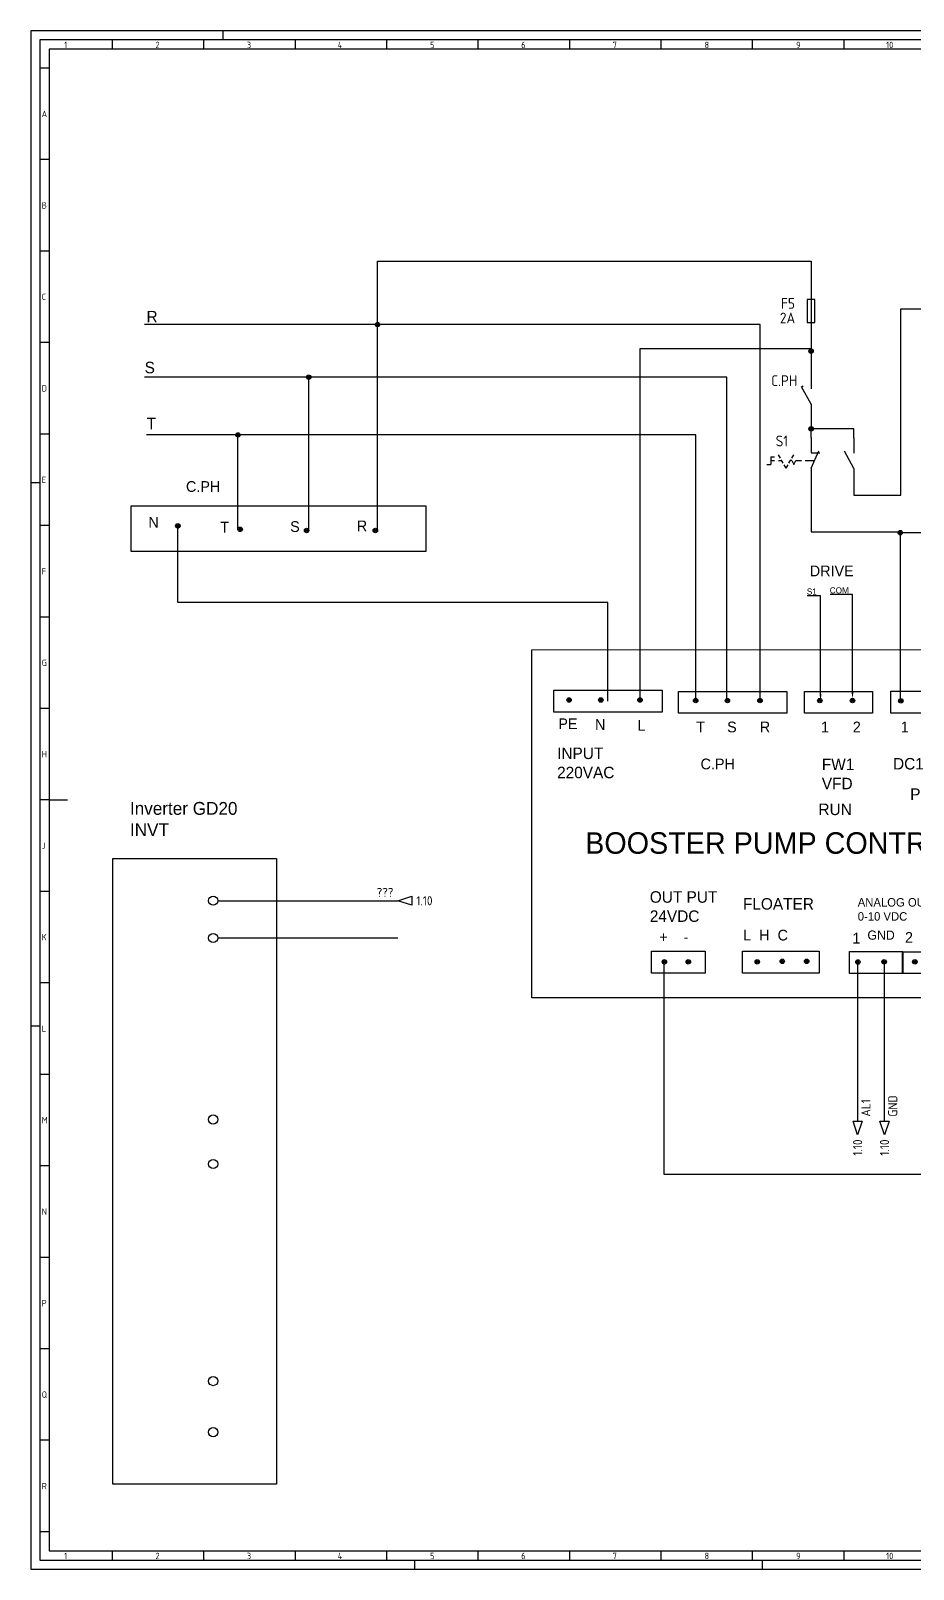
# Model space of a CAD drawing. Extents: x 0 to 1189, y 5 to 846.
# Drawn here: x 0 to 482, y 5 to 846 of the extents above; entities that cross this region are included whole.
import ezdxf
from ezdxf import colors
from ezdxf.entities.mleader import LeaderData, LeaderLine
from ezdxf.enums import TextEntityAlignment as Align
from ezdxf.math import Vec2, Vec3

# ---------------------------------------------------------------- set-up
doc = ezdxf.new("R2010")
doc.units = 0
doc.header["$LTSCALE"] = 12
for name, color, linetype in [('035', 5, 'Continuous'), ('07', 7, 'Continuous'), ('DESC', 1, 'Continuous'), ('RED_2.5mm^2', 1, 'Continuous'), ('SYMS', 7, 'Continuous'), ('TAGS', 51, 'Continuous'), ('WIREREF_DEST', 61, 'Continuous'), ('XREF', 7, 'Continuous')]:
    doc.layers.add(name, color=color, linetype=linetype)
doc.styles.add('ISO Proportional', font='isocp.shx')
doc.styles.add('WD_IEC', font='isocp2.shx', dxfattribs={"width": 0.9, "height": 4})

# ---------------------------------------------------------------- blocks, each defined once
blk = doc.blocks.new('IEC_border_a0')
at = {"layer": '035', "color": 0}
for p, q in [((0, 841), (0, 0)), ((1189, 841), (0, 841)), ((44.5, 836), (44.5, 831)), ((94.5, 836), (94.5, 831)), ((105, 841), (105, 836)), ((144.5, 836), (144.5, 831)), ((194.5, 836), (194.5, 831)), ((244.5, 836), (244.5, 831)), ((294.5, 836), (294.5, 831)), ((344.5, 836), (344.5, 831)), ((394.5, 836), (394.5, 831)), ((444.5, 836), (444.5, 831)), ((9.98, 820.54), (5, 820.54)), ((9.98, 770.54), (5, 770.54)), ((9.98, 720.54), (5, 720.54)), ((9.98, 670.54), (5, 670.54)), ((9.98, 620.54), (5, 620.54)), ((0, 594), (5, 594)), ((10, 570.5), (5.02, 570.5)), ((10, 520.5), (5, 520.5)), ((10, 470.5), (5.02, 470.5)), ((10, 420.5), (5.02, 420.5)), ((10, 370.5), (5.02, 370.5)), ((10, 320.5), (5.02, 320.5)), ((0, 297), (5, 297)), ((10.02, 270.46), (5.03, 270.46)), ((10.02, 220.46), (5.03, 220.46)), ((10.02, 170.46), (5.03, 170.46)), ((10.02, 120.46), (5.03, 120.46)), ((10.02, 70.46), (5.03, 70.46)), ((10.03, 20.42), (5.05, 20.42)), ((44.5, 10), (44.5, 5)), ((94.5, 10), (94.5, 5)), ((144.5, 10), (144.5, 5)), ((194.5, 10), (194.5, 5)), ((244.5, 10), (244.5, 5)), ((294.5, 10), (294.5, 5)), ((344.5, 10), (344.5, 5)), ((394.5, 10), (394.5, 5)), ((444.5, 10), (444.5, 5)), ((0, 0), (1189, 0)), ((210, 0), (210, 5)), ((400, 0), (400, 5))]:
    blk.add_line(p, q, dxfattribs=at)
blk.add_lwpolyline([(10, 10), (1179, 10), (1179, 831), (10, 831)], close=True, dxfattribs=at)
at = {"layer": '07', "color": 0}
blk.add_line((10, 420.5), (20, 420.5), dxfattribs=at)
blk.add_lwpolyline([(5, 5), (1184, 5), (1184, 836), (5, 836)], close=True, dxfattribs=at)
at = {"layer": '035', "color": 0, "style": 'ISO Proportional'}
for s, p in [('1', (18.31, 831.5)), ('2', (68.23, 831.5)), ('3', (118.18, 831.5)), ('4', (167.88, 831.5)), ('5', (218.34, 831.5)), ('6', (268.19, 831.5)), ('7', (318.17, 831.5)), ('8', (368.42, 831.5)), ('9', (418.46, 831.5)), ('10', (467.72, 831.5)), ('A', (6, 793.79)), ('B', (6, 743.79)), ('C', (6, 693.79)), ('D', (6, 643.79)), ('E', (6.02, 593.75)), ('F', (6.02, 543.75)), ('G', (6.02, 493.75)), ('H', (6.02, 443.75)), ('J', (6.02, 393.75)), ('K', (6.02, 343.75)), ('L', (6.03, 293.72)), ('M', (6.03, 243.72)), ('N', (6.03, 193.72)), ('P', (6.03, 143.72)), ('Q', (6.03, 93.72)), ('R', (6.05, 43.68)), ('1', (18.31, 5.5)), ('2', (68.23, 5.5)), ('3', (118.18, 5.5)), ('4', (167.88, 5.5)), ('5', (218.34, 5.5)), ('6', (268.19, 5.5)), ('7', (318.17, 5.5)), ('8', (368.42, 5.5)), ('9', (418.46, 5.5)), ('10', (467.72, 5.5))]:
    blk.add_text(s, height=3.5, dxfattribs=at).set_placement(p)
blk = doc.blocks.new('WDDOT')
for radius in [0.72, 0.449, 0.223]:
    blk.add_circle((0, 0), radius)
blk = doc.blocks.new('Booster Pump')
at = {"layer": 'RED_2.5mm^2', "color": 0}
for points in [[(0, 0), (633.4, 0.1), (633.4, -226.7), (0, -226.8)], [(14.3, -26.4), (84.9, -26.4), (84.9, -40.6), (14.3, -40.6)], [(95.6, -27.1), (166.2, -27.1), (166.2, -41.4), (95.6, -41.4)], [(177.7, -27.1), (222, -27.1), (222, -41.4), (177.7, -41.4)], [(233.9, -27), (304.5, -27), (304.5, -41.3), (233.9, -41.3)], [(317.9, -26.4), (388.5, -26.4), (388.5, -40.6), (317.9, -40.6)], [(403.5, -26.4), (474.1, -26.4), (474.1, -40.6), (403.5, -40.6)], [(487.9, -26.6), (558.5, -26.6), (558.5, -40.8), (487.9, -40.8)], [(573.3, -27.1), (617.6, -27.1), (617.6, -41.4), (573.3, -41.4)], [(78, -196.4), (112.9, -196.4), (112.9, -210.6), (78, -210.6)], [(137.4, -196.4), (187.2, -196.4), (187.2, -210.6), (137.4, -210.6)], [(207, -196.6), (241.8, -196.6), (241.8, -210.9), (207, -210.9)], [(241.6, -196.7), (276.5, -196.7), (276.5, -210.9), (241.6, -210.9)], [(293, -196.4), (345.8, -196.4), (345.8, -210.6), (293, -210.6)], [(365.9, -196.4), (524.1, -196.5), (524.1, -210.7), (365.9, -210.6)]]:
    blk.add_lwpolyline(points, close=True, dxfattribs=at)
at = {"layer": 'SYMS', "color": 0, "xscale": 2, "yscale": 2, "zscale": 2}
for p in [(339.4, -31.5), (24.3, -32.7), (45, -32.7), (70.5, -32.7), (106.8, -33.1), (127.5, -33.1), (148.7, -33.1), (187.7, -33.1), (209, -33.1), (240.5, -33.3), (257, -32.8), (282.8, -32.8), (299.3, -32.8), (324.8, -32.4), (366.8, -31.9), (383.3, -32.4), (409.6, -32.8), (426.1, -32.4), (452.2, -32.4), (469.4, -32.4), (493.9, -32.4), (509.4, -32.4), (538.9, -32.4), (553.8, -32.4), (581.7, -32.8), (604.8, -33.3), (86.4, -203.3), (102, -203.3), (146.9, -203.3), (163.2, -203), (179.1, -203), (212.5, -203.4), (229.6, -203.3), (249.6, -203.3), (269.6, -203.3), (301.9, -203.3), (318.5, -203.3), (336, -203.3), (377.9, -203.3), (393.9, -203.3), (409.7, -203.3), (425.5, -203.3), (442.8, -203.3), (459.5, -202.9), (476.8, -202.9), (493.9, -202.9), (510.4, -202.9), (549.6, -202.9), (573.1, -202.9)]:
    blk.add_blockref('WDDOT', p, dxfattribs=at)
at = {"layer": 'RED_2.5mm^2', "color": 0, "attachment_point": 1}
for s, width, heights, insert, char_height in [('\\pxt6;INPUT\\P220VAC', 52.297, [0], (16.5, -63.7), 7.5), ('MFO1', 36.967, [0], (445.4, -70), 7.5), ('MFO2', 36.967, [0], (489.9, -70.1), 7.5), ('MFO3', 36.967, [0], (535.8, -69.5), 7.5), ('C.PH', 36.967, [0], (110, -70.9), 7), ('FW1\\PVFD', 36.967, [0], (189, -70.9), 7.5), ('DC1', 36.967, [0], (235.4, -70.5), 7.5), ('MC1', 36.967, [0], (280, -71), 7.5), ('DC2', 36.967, [0], (321.2, -71), 7), ('MC2', 36.967, [0], (366.5, -70.9), 7.5), ('DC3', 36.967, [0], (407.4, -71.8), 7.5), ('MFO4', 36.967, [0], (594.7, -70.9), 7.5), ('PUMP2', 36.967, [0], (341.5, -88.7), 7.5), ('ALARM', 36.967, [0], (537.2, -87.1), 7.5), ('FAN', 36.967, [0], (596.5, -87.9), 7.5), ('RUN', 36.967, [0], (186.8, -100.2), 7.5), ('PUMP1', 36.967, [0], (246.6, -90.3), 7.5), ('OUT PUT\\P24VDC', 152.091, [45.2], (76.9, -157.3), 7.5), ('FLOATER', 36.967, [0], (137.6, -161.8), 7.5), ('ANALOG OUTPUT\\P0-10 VDC', 101.142, [43.9], (212.4, -161.8), 5.5), ('Transmiter', 71.668, [8.43], (288.5, -164.8), 7.5)]:
    blk.add_mtext_dynamic_manual_height_columns(s, width=width, gutter_width=35, heights=heights, dxfattribs=dict(at, insert=insert, char_height=char_height))
at = {"layer": 'SYMS', "color": 0, "attachment_point": 1}
for s, width, heights, insert, char_height in [('PE', 32.957, [0], (17.3, -44.7), 7), ('N', 12.757, [0], (41.2, -45.2), 7), ('L', 12.757, [0], (68.9, -45.8), 7), ('T', 12.757, [0], (107.1, -46.8), 7), ('S', 12.757, [0], (127.3, -46.8), 7), ('R', 12.757, [0], (148.6, -46.8), 7), ('1', 12.757, [0], (188.5, -46.8), 7), ('2', 12.757, [0], (209.2, -46.8), 7), ('1', 12.757, [0], (240.5, -46.8), 7), ('2', 12.757, [0], (257, -47.4), 7), ('1', 12.757, [0], (283.3, -47.4), 7), ('2', 12.757, [0], (299.8, -47.4), 7), ('1', 12.757, [0], (323.7, -47.4), 7), ('2', 12.757, [0], (338.6, -47.4), 7), ('1', 12.757, [0], (367.3, -47.4), 7), ('2', 12.757, [0], (383.8, -47.4), 7), ('1', 12.757, [0], (409.8, -47.4), 7), ('2', 12.757, [0], (426.8, -47.9), 7), ('1', 12.757, [0], (451.8, -47.9), 7), ('2', 12.757, [0], (470.4, -47.9), 7), ('1', 12.757, [0], (493.8, -47.9), 7), ('2', 12.757, [0], (509.2, -47.4), 7), ('1', 12.757, [0], (538.5, -47.4), 7), ('2', 12.757, [0], (553.9, -47.4), 7), ('1', 12.757, [0], (581.5, -47.4), 7), ('2', 12.757, [0], (604.4, -47.4), 7), ('BOOSTER PUMP CONTROLER', 351.199, [13.2], (34.8, -118.9), 14), ('\\W1;PS', 18.737, [0], (453.6, -156.7), 7.5), ('\\W1;EMG', 18.737, [0], (500.8, -157.2), 7.5), ('+', 16.197, [0], (83.2, -183.6), 7), ('-', 16.197, [0], (98.9, -183.6), 7), ('L  H  C', 50.416, [7], (137.8, -182.4), 7), ('1', 12.297, [0], (208.9, -184.4), 7), ('GND', 18.737, [0], (218.7, -182.9), 6), ('2', 9.837, [0], (243.2, -183.9), 7), ('GND', 18.737, [0], (258.3, -183.4), 6), ('GND', 18.737, [0], (291, -183.7), 6), ('I', 12.297, [0], (316.9, -184.4), 7), ('V', 12.297, [0], (333.8, -184.4), 7)]:
    blk.add_mtext_dynamic_manual_height_columns(s, width=width, gutter_width=35, heights=heights, dxfattribs=dict(at, insert=insert, char_height=char_height))
at = {"layer": 'SYMS', "color": 0, "attachment_point": 1, "rotation": 269.9448}
for s, width, heights, insert, char_height in [('M2.3 Drive Fualt', 105.239, [10.4], (379.8, -122), 5), ('\\W1;RS485', 32.568, [0], (564.3, -131.7), 7.5), ('\\W1;PR1', 32.568, [0], (396.9, -173.6), 7.5), ('\\W1;PR2', 32.568, [0], (411.7, -173.1), 7.5), ('\\W1;PR3', 32.568, [0], (427.8, -173.1), 7.5), ('\\W1;PR4', 32.568, [0], (445, -173.1), 7.5), ('\\W1;MF1', 32.568, [0], (461.6, -173.1), 7.5), ('\\W1;MF2', 32.568, [0], (479.4, -173.4), 7.5), ('\\W1;MF3', 32.568, [0], (496.7, -173.4), 7.5), ('\\W1;MF4', 32.568, [0], (512.6, -173.4), 7.5), ('\\W1;MF4', 32.568, [0], (552.3, -173.9), 7.5), ('\\W1;MF4', 32.568, [0], (575.8, -173.9), 7.5)]:
    blk.add_mtext_dynamic_manual_height_columns(s, width=width, gutter_width=35, heights=heights, dxfattribs=dict(at, insert=insert, char_height=char_height))
blk = doc.blocks.new('VFU1')
blk.add_line((0, 7.5), (0, -7.5))
blk.add_lwpolyline([(-1.25, 3.75), (-1.25, -3.75), (1.25, -3.75), (1.25, 3.75)], close=True)
at = {"style": 'WD_IEC'}
for tag, p in [('INST', (-5.25, 7.75)), ('LOC', (-5.25, 4.25)), ('TAG1', (-5.25, 0.75)), ('RATING1', (-5.25, -3.75)), ('DESC1', (-5.25, -11.6)), ('XREF', (-5.25, -7.75)), ('DESC2', (-5.25, -15.1)), ('DESC3', (-5.25, -18.6))]:
    blk.add_attdef(tag, text='', height=2.5, dxfattribs=at).set_placement(p, align=Align.RIGHT)
blk.add_attdef('TERM01', text='', height=2, rotation=90, dxfattribs=at).set_placement((-1, 7.5), align=Align.RIGHT)
at = {"style": 'WD_IEC', "flags": 1}
for tag, p, height in [('X2TERM01', (0, 7.5), 0.32), ('MFG', (2.75, 6.5), 1.5), ('CAT', (2.75, 4), 1.5), ('X4LINK', (-1.25, 0), 0.32), ('X1LINK', (1.25, 0), 0.32), ('ASSYCODE', (2.25, -4), 1), ('FAMILY', (2.25, -5.5), 1), ('X8TERM02', (0, -7.5), 0.32), ('CATDESC', (2.25, -7), 1)]:
    blk.add_attdef(tag, p, '', height=height, dxfattribs=at)
at = {"style": 'WD_IEC'}
blk.add_attdef('TERM02', (-1, -7.5), '', height=2, rotation=90, dxfattribs=at)
blk = doc.blocks.new('VSS217F')
for p, q in [((0, 7.5), (0, 2.5)), ((-3.12, 3.12), (-2.58, 3.43)), ((0, -2.5), (-3.12, 3.12)), ((0, -2.5), (-3.12, 3.12)), ((0, -2.5), (0, -7.5))]:
    blk.add_line(p, q)
at = {"style": 'WD_IEC'}
for tag, p in [('INST', (-4.51, 9.4)), ('TAG2', (-4.51, 3.4)), ('LOC', (-4.51, 6.4)), ('DESC1', (-4.51, -9.72)), ('DESC3', (-4.51, -15.72)), ('DESC2', (-4.51, -12.72))]:
    blk.add_attdef(tag, text='', height=2.5, dxfattribs=at).set_placement(p, align=Align.RIGHT)
blk.add_attdef('TERM01', text='', height=2, rotation=90, dxfattribs=at).set_placement((-1, 7.5), align=Align.RIGHT)
at = {"style": 'WD_IEC', "flags": 1}
for tag, p, height in [('X2TERM01', (0, 7.5), 0.32), ('X4LINK', (-2.72, 0), 0.32), ('X1LINK', (-0.54, 0), 0.32), ('CONTACT', (0.75, 3.89), 1), ('COMMON', (2, 2.64), 1), ('ASSYCODE', (1, -3.5), 1), ('FAMILY', (1, -5), 1), ('X8TERM02', (0, -7.5), 0.32), ('CATDESC', (1, -6.5), 1)]:
    blk.add_attdef(tag, p, '', height=height, dxfattribs=at)
at = {"style": 'WD_IEC'}
blk.add_attdef('TERM02', (-1.1, -7.8), '', height=2, rotation=90, dxfattribs=at)
at = {"lineweight": 15, "style": 'WD_IEC'}
blk.add_attdef('STATE', (1, -2), '', height=2.5, dxfattribs=at)
blk.add_attdef('XREF', text='', height=2.5, dxfattribs=at).set_placement((-4.51, -6.72), align=Align.RIGHT)
blk = doc.blocks.new('VSS122')
for p, q in [((0, 7.5), (0, 2.5)), ((-13.12, 1.25), (-11.88, 1.25)), ((-13.12, 1.25), (-13.12, -1.25)), ((-13.12, 0), (-11.88, 0)), ((-10, 0.75), (-10.62, 1.83)), ((-10.62, 0), (-9.57, 0)), ((-9.06, -0.88), (-9.69, 0.21)), ((-7.19, -0.88), (-6.56, 0.21)), ((-6.25, 0), (-6.68, 0)), ((-6.25, 0.75), (-5.62, 1.83)), ((-6.25, 0), (-5.62, -1.25)), ((-5.62, -1.25), (-5, 0)), ((-5, 0), (-3.12, 0)), ((-1.88, 0), (1.11, 0)), ((0, -2.5), (2.5, 3.12)), ((0, 2.5), (2.87, 2.5)), ((-14.38, -1.25), (-13.12, -1.25)), ((-8.12, -2.5), (-8.75, -1.42)), ((-8.12, -2.5), (-7.5, -1.42)), ((0, -2.5), (0, -7.5))]:
    blk.add_line(p, q)
at = {"style": 'WD_IEC'}
for tag, p in [('INST', (-15.5, 9.25)), ('TAG1', (-15.5, 3.25)), ('LOC', (-15.5, 6.25)), ('DESC2', (-15.5, -12.35)), ('DESC1', (-15.5, -9.35)), ('DESC3', (-15.5, -15.35))]:
    blk.add_attdef(tag, text='', height=2.5, dxfattribs=at).set_placement(p, align=Align.RIGHT)
at = {"style": 'WD_IEC', "flags": 8}
for tag, p in [('POS1', (-10.62, 3.5)), ('POS2', (-5.62, 3.5))]:
    blk.add_attdef(tag, text='', height=2, rotation=90, dxfattribs=at).set_placement(p, align=Align.MIDDLE_LEFT)
at = {"style": 'WD_IEC'}
blk.add_attdef('TERM01', text='', height=2, rotation=90, dxfattribs=at).set_placement((-1, 7.5), align=Align.RIGHT)
at = {"style": 'WD_IEC', "flags": 1}
for tag, p, height in [('X2TERM01', (0, 7.5), 0.32), ('CONTACT', (0.5, 4.5), 1), ('X1LINK', (1.5, 0), 0.32), ('COMMON', (1.75, 3.25), 1), ('X8TERM02', (0, -7.5), 0.32), ('ASSYCODE', (1, -9), 1), ('FAMILY', (1, -10.5), 1), ('CATDESC', (1, -12), 1)]:
    blk.add_attdef(tag, p, '', height=height, dxfattribs=at)
at = {"style": 'WD_IEC', "flags": 9}
for tag, p in [('MFG', (-16, -0.25)), ('CAT', (-16, -2.75))]:
    blk.add_attdef(tag, text='', height=1.5, dxfattribs=at).set_placement(p, align=Align.RIGHT)
at = {"style": 'WD_IEC'}
blk.add_attdef('TERM02', (-1, -7.5), '', height=2, rotation=90, dxfattribs=at)
at = {"lineweight": 15, "style": 'WD_IEC'}
blk.add_attdef('XREF', text='', height=2.5, dxfattribs=at).set_placement((-15.5, -6.35), align=Align.RIGHT)
blk.add_attdef('STATE', (1.25, -6.35), '', height=2.5, dxfattribs=at)
blk = doc.blocks.new('VSS21')
for p, q in [((0, 7.5), (0, 2.5)), ((0, -2.5), (-3.125, 3.125)), ((0, -2.5), (0, -7.5))]:
    blk.add_line(p, q)
at = {"style": 'WD_IEC'}
for tag, p in [('INST', (-5.25, 6.75)), ('LOC', (-5.25, 3.75)), ('TAG2', (-5.25, 0.75)), ('DESC1', (-5.25, -6.75)), ('XREF', (-5.25, -3.75)), ('DESC2', (-5.25, -9.75)), ('DESC3', (-5.25, -12.75))]:
    blk.add_attdef(tag, text='', height=2.5, dxfattribs=at).set_placement(p, align=Align.RIGHT)
blk.add_attdef('TERM01', text='', height=2, rotation=90, dxfattribs=at).set_placement((-1, 7.5), align=Align.RIGHT)
at = {"style": 'WD_IEC', "flags": 1}
for tag, p, height in [('X2TERM01', (0, 7.5), 0.32), ('X4LINK', (-2.5, 0), 0.32), ('X1LINK', (-0.5, 0), 0.32), ('X8TERM02', (0, -7.5), 0.32), ('CONTACT', (4, -8.5), 1), ('FAMILY', (4, -10), 1), ('COMMON', (5.25, -9.75), 1)]:
    blk.add_attdef(tag, p, '', height=height, dxfattribs=at)
at = {"style": 'WD_IEC'}
blk.add_attdef('TERM02', (-1, -7.5), '', height=2, rotation=90, dxfattribs=at)
at = {"lineweight": 15, "style": 'WD_IEC'}
blk.add_attdef('STATE', (1.25, -6.35), '', height=2.5, dxfattribs=at)
blk = doc.blocks.new('VT0_02')
blk.add_circle((0, 0), 1.25)
at = {"style": 'WD_IEC'}
blk.add_attdef('TAG1', text='', height=2.5, dxfattribs=at).set_placement((-0.5, 1.75), align=Align.RIGHT)
at = {"style": 'WD_IEC', "flags": 1}
for tag, p in [('X4TERM01', (-1.25, 0)), ('X2TERM01', (0, 1.25)), ('X1TERM01', (1.25, 0)), ('X8TERM01', (0, -1.25))]:
    blk.add_attdef(tag, p, '', height=0.32, dxfattribs=at)
blk = doc.blocks.new('HA1S4')
blk.add_lwpolyline([(0, -3.75), (-1.25, 0), (1.25, 0)], close=True)
at = {"style": 'WD_IEC', "flags": 8}
blk.add_attdef('WIRENO', (-1, 1.25), '', height=2.5, rotation=90, dxfattribs=at)
at = {"style": 'WD_IEC'}
blk.add_attdef('DESC1', text='', height=2.5, rotation=90, dxfattribs=at).set_placement((1, 1.25), align=Align.TOP_LEFT)
at = {"style": 'WD_IEC', "flags": 1}
blk.add_attdef('X2TERM01', (0, 0), '', height=0.32, dxfattribs=at)
blk.add_attdef('SIGCODE', text='', height=1, dxfattribs=at).set_placement((-2.5, -3.2), align=Align.RIGHT)
at = {"style": 'WD_IEC'}
blk.add_attdef('XREF', text='', height=2.5, rotation=90, dxfattribs=at).set_placement((0, -5), align=Align.MIDDLE_RIGHT)
blk = doc.blocks.new('HA1D1')
blk.add_lwpolyline([(0, 0), (3.75, 1.25), (3.75, -1.25)], close=True)
at = {"style": 'WD_IEC'}
for tag, height, flags, p in [('WIRENO', 2.5, 8, (-1.25, 1)), ('SIGCODE', 1, 1, (5, 1.8))]:
    blk.add_attdef(tag, text='', height=height, dxfattribs=dict(at, flags=flags)).set_placement(p, align=Align.RIGHT)
at = {"style": 'WD_IEC', "flags": 1}
blk.add_attdef('X4TERM01', (0, 0), '', height=0.32, dxfattribs=at)
at = {"style": 'WD_IEC'}
blk.add_attdef('XREF', text='', height=2.5, dxfattribs=at).set_placement((5, 0), align=Align.MIDDLE_LEFT)
blk.add_attdef('DESC1', text='', height=2.5, dxfattribs=at).set_placement((-1.25, -1), align=Align.TOP_RIGHT)

msp = doc.modelspace()

# ---------------------------------------------------------------- linework, layer by layer
at = {"layer": 'RED_2.5mm^2', "color": 0}
for p, q in [((189.61, 686.54), (189.61, 719.93)), ((189.61, 719.93), (426.63, 719.93)), ((426.63, 719.93), (426.63, 705.29)), ((475.64, 592.07), (475.64, 693.87)), ((475.64, 693.87), (542.26, 693.87)), ((375.73, 685.33), (62.15, 685.33)), ((189.61, 572.75), (189.61, 685.33)), ((398.74, 685.33), (375.73, 685.33)), ((398.74, 479.79), (398.74, 685.33)), ((426.63, 680.12), (426.63, 658.62)), ((426.63, 671.98), (333.07, 671.98)), ((333.07, 671.98), (333.07, 636.42)), ((372.41, 656.55), (62.14, 656.55)), ((152, 572.75), (152, 656.55)), ((380.5, 656.55), (372.41, 656.55)), ((380.5, 479.79), (380.5, 656.55)), ((333.07, 636.42), (333.07, 558.43)), ((426.63, 633.45), (426.63, 628.35)), ((349.41, 625.02), (63.19, 625.02)), ((113.28, 573.15), (113.28, 625.02)), ((363.57, 625.02), (349.41, 625.02)), ((363.57, 479.79), (363.57, 625.02)), ((426.63, 623.6), (426.63, 623.6)), ((450.08, 628.35), (426.68, 628.35)), ((450.08, 623.49), (450.08, 628.35)), ((426.63, 598.43), (426.63, 572.07)), ((450.08, 598.32), (450.08, 592.07)), ((450.08, 592.07), (475.64, 592.07)), ((80.39, 533.32), (80.39, 575.18)), ((80.39, 575.18), (80.39, 573.76)), ((426.63, 572.07), (475.41, 572.07)), ((475.41, 572.07), (475.41, 479.83)), ((762.4, 571.57), (475.41, 571.57)), ((333.07, 558.43), (333.07, 480.45)), ((296.68, 533.32), (80.39, 533.32)), ((315.52, 533.32), (296.68, 533.32)), ((315.52, 479.44), (315.52, 533.32)), ((346.19, 335.77), (346.19, 220.85)), ((346.19, 220.85), (618.47, 220.85))]:
    msp.add_line(p, q, dxfattribs=at)
at = {"layer": 'RED_2.5mm^2'}
for p, q in [((102.25, 370.37), (200.78, 370.37)), ((200.78, 349.99), (102.25, 349.99)), ((466.8, 249.88), (466.8, 336.88)), ((452.1, 335.69), (452.1, 249.88))]:
    msp.add_line(p, q, dxfattribs=at)
msp.add_lwpolyline([(44.86, 393.43), (134.28, 393.43), (134.28, 51.43), (44.86, 51.43)], close=True, dxfattribs=at)
at = {"layer": 'SYMS', "color": 0}
msp.add_line((426.63, 623.6), (426.63, 628.35), dxfattribs=at)
msp.add_lwpolyline([(54.85, 586.19), (215.96, 586.19), (215.96, 561.33), (54.85, 561.33)], close=True, dxfattribs=at)

# ---------------------------------------------------------------- block references
msp.add_blockref('IEC_border_a0', (0, 4.94))
ref = msp.add_blockref('VFU1', (426.63, 692.71), dxfattribs=dict(at, xscale=1.678159711703892, yscale=1.678159711703892, zscale=1.678159711703892))
ref.add_attrib('DESC2', '2A', dxfattribs={"layer": 'DESC', "height": 5.874, "style": 'WD_IEC'}).set_placement((417.94, 685.99), align=Align.RIGHT)
ref.add_attrib('TAG1', 'F5', dxfattribs={"layer": 'TAGS', "height": 5.874, "style": 'WD_IEC'}).set_placement((417.82, 693.96), align=Align.RIGHT)
for name, p, xscale, yscale, zscale in [('WDDOT', (189.61, 685.33), 1.678159711703892, 1.678159711703892, 1.678159711703892), ('WDDOT', (426.63, 670.77), 1.678159711703892, 1.678159711703892, 1.678159711703892), ('WDDOT', (152, 656.55), 1.678159711703892, 1.678159711703892, 1.678159711703892), ('WDDOT', (113.28, 625.02), 1.678159711703892, 1.678159711703892, 1.678159711703892), ('WDDOT', (426.68, 628.35), 1.678159711703892, 1.678159711703892, 1.678159711703892), ('VSS21', (450.08, 610.91), 1.678159711703892, 1.678159711703892, 1.678159711703892), ('WDDOT', (80.39, 575.31), 1.678159711703892, 1.678159711703892, 1.678159711703892), ('WDDOT', (114.47, 573.39), 1.678159711703892, 1.678159711703892, 1.678159711703892), ('WDDOT', (150.8, 572.75), 1.678159711703892, 1.678159711703892, 1.678159711703892), ('WDDOT', (188.4, 572.75), 1.678159711703892, 1.678159711703892, 1.678159711703892), ('WDDOT', (475.41, 571.57), 1.678159711703892, 1.678159711703892, 1.678159711703892), ('Booster Pump', (273.93, 507.56), 0.8390798558519458, 0.8390798558519458, 0.8390798558519458)]:
    msp.add_blockref(name, p, dxfattribs=dict(at, xscale=xscale, yscale=yscale, zscale=zscale))
ref = msp.add_blockref('VSS217F', (426.63, 646.04), dxfattribs=dict(at, xscale=1.678159711703892, yscale=1.678159711703892, zscale=1.678159711703892))
ref.add_attrib('TAG2', 'C.PH', dxfattribs={"layer": 'TAGS', "height": 5.874, "style": 'WD_IEC'}).set_placement((419.06, 651.74), align=Align.RIGHT)
ref = msp.add_blockref('VSS122', (426.63, 611.02), dxfattribs=dict(at, xscale=1.678159711703892, yscale=1.678159711703892, zscale=1.678159711703892))
ref.add_attrib('TAG1', 'S1', dxfattribs={"layer": 'TAGS', "height": 5.874, "style": 'WD_IEC'}).set_placement((414.12, 618.77), align=Align.RIGHT)
at = {"layer": 'SYMS', "xscale": 2, "yscale": 2, "zscale": 2}
for p in [(99.75, 370.37), (99.75, 349.99), (99.75, 250.77), (99.75, 226.44), (99.75, 107.77), (99.75, 79.88)]:
    msp.add_blockref('VT0_02', p, dxfattribs=at)
at = {"layer": 'SYMS'}
ref = msp.add_blockref('HA1D1', (200.78, 370.37), dxfattribs=dict(at, xscale=2, yscale=2, zscale=2))
ref.add_attrib('XREF', '1.10', dxfattribs={"layer": 'XREF', "height": 5, "style": 'WD_IEC'}).set_placement((210.78, 370.37), align=Align.MIDDLE_LEFT)
ref.add_attrib('WIRENO', '???', dxfattribs={"layer": 'WIREREF_DEST', "height": 5, "style": 'WD_IEC', "flags": 8}).set_placement((198.28, 372.37), align=Align.RIGHT)
ref = msp.add_blockref('HA1S4', (452.1, 249.88), dxfattribs=dict(at, xscale=2, yscale=2, zscale=2))
ref.add_attrib('XREF', '1.10', dxfattribs={"layer": 'XREF', "height": 5, "rotation": 90, "style": 'WD_IEC'}).set_placement((452.1, 239.88), align=Align.MIDDLE_RIGHT)
ref.add_attrib('DESC1', 'AL1', dxfattribs={"layer": 'DESC', "height": 5, "rotation": 90, "style": 'WD_IEC'}).set_placement((454.1, 252.38), align=Align.TOP_LEFT)
ref = msp.add_blockref('HA1S4', (466.8, 249.88), dxfattribs=dict(at, xscale=2, yscale=2, zscale=2))
ref.add_attrib('XREF', '1.10', dxfattribs={"layer": 'XREF', "height": 5, "rotation": 90, "style": 'WD_IEC'}).set_placement((466.8, 239.88), align=Align.MIDDLE_RIGHT)
ref.add_attrib('DESC1', 'GND', dxfattribs={"layer": 'DESC', "height": 5, "rotation": 90, "style": 'WD_IEC'}).set_placement((468.8, 252.38), align=Align.TOP_LEFT)

# ---------------------------------------------------------------- texts
at = {"layer": 'RED_2.5mm^2', "insert": (54.23, 424.35), "char_height": 7, "attachment_point": 1}
msp.add_mtext_dynamic_manual_height_columns('Inverter GD20 INVT', width=69.099, gutter_width=35, heights=[0], dxfattribs=at)
at = {"layer": 'SYMS', "color": 0, "attachment_point": 1}
for s, width, insert, char_height in [('\\W1;R', 17.1254, (63.3, 692.81), 6.293), ('\\W1;S', 17.1254, (62.26, 664.99), 6.293), ('\\W1;T', 17.1254, (63.3, 634.42), 6.293), ('\\W1;C.PH', 56.9933, (84.88, 599.75), 5.874), ('N', 13.6365, (64.31, 580.21), 5.87), ('T', 13.6365, (103.68, 577.51), 5.87), ('S', 13.6365, (141.83, 577.85), 5.87), ('\\W1;R', 13.6365, (178.29, 578.19), 5.874), ('\\W1;DRIVE', 22.8089, (425.95, 553.61), 5.874)]:
    msp.add_mtext_dynamic_manual_height_columns(s, width=width, gutter_width=29.37, heights=[0], dxfattribs=dict(at, insert=insert, char_height=char_height))

# ---------------------------------------------------------------- leaders
at = {"layer": 'SYMS', "color": 0}
ml = msp.add_multileader_mtext('Standard', dxfattribs=at)
ml.set_content('S1')
ml.set_leader_properties()
ml.build(insert=Vec2(0, 0))
ml.multileader.update_dxf_attribs({"text_right_attachment_type": 6, "dogleg_length": 0.36, "arrow_head_size": 3.36})
ctx = ml.context
ctx.base_point, ctx.char_height, ctx.arrow_head_size, ctx.landing_gap_size, ctx.plane_origin = Vec3(423.65, 539.4), 3.356, 3.36, 1.68, Vec3(431.81, 479.79)
ctx.right_attachment, ctx.text_align_type = 6, 2
notes = []
notes.append((ctx, [(0, (1, 1, 0), (431.79, 537.05), (-1, 0), 0.302, [(0, [(431.81, 479.79)], 0, [])])]))
ctx.mtext.insert, ctx.mtext.alignment, ctx.mtext.flow_direction = Vec3(429.8, 541.08), 3, 5
ml = msp.add_multileader_mtext('Standard', dxfattribs=at)
ml.set_content('COM')
ml.set_leader_properties()
ml.build(insert=Vec2(0, 0))
ml.multileader.update_dxf_attribs({"text_right_attachment_type": 6, "dogleg_length": 0.36, "arrow_head_size": 3.36})
ctx = ml.context
ctx.base_point, ctx.char_height, ctx.arrow_head_size, ctx.landing_gap_size, ctx.plane_origin = Vec3(436.67, 540.04), 3.356, 3.36, 1.68, Vec3(449.3, 481)
ctx.right_attachment, ctx.text_align_type = 6, 2
notes.append((ctx, [(0, (1, 1, 0), (449.28, 537.69), (-1, 0), 0.302, [(0, [(449.3, 481)], 0, [])])]))
ctx.mtext.insert, ctx.mtext.alignment, ctx.mtext.flow_direction = Vec3(447.3, 541.71), 3, 5
for ctx, leaders in notes:
    for number, flags, end, landing, length, lines in leaders:
        leader = LeaderData()
        leader.index, (leader.has_last_leader_line, leader.has_dogleg_vector, leader.attachment_direction) = number, flags
        leader.last_leader_point, leader.dogleg_vector, leader.dogleg_length = Vec3(end), Vec3(landing), length
        for number, points, colour, breaks in lines:
            line = LeaderLine()
            line.index, line.vertices, line.color, line.breaks = number, Vec3.list(points), colors.encode_raw_color(colour), breaks
            leader.lines.append(line)
        ctx.leaders.append(leader)

doc.saveas('drawing.dxf')
